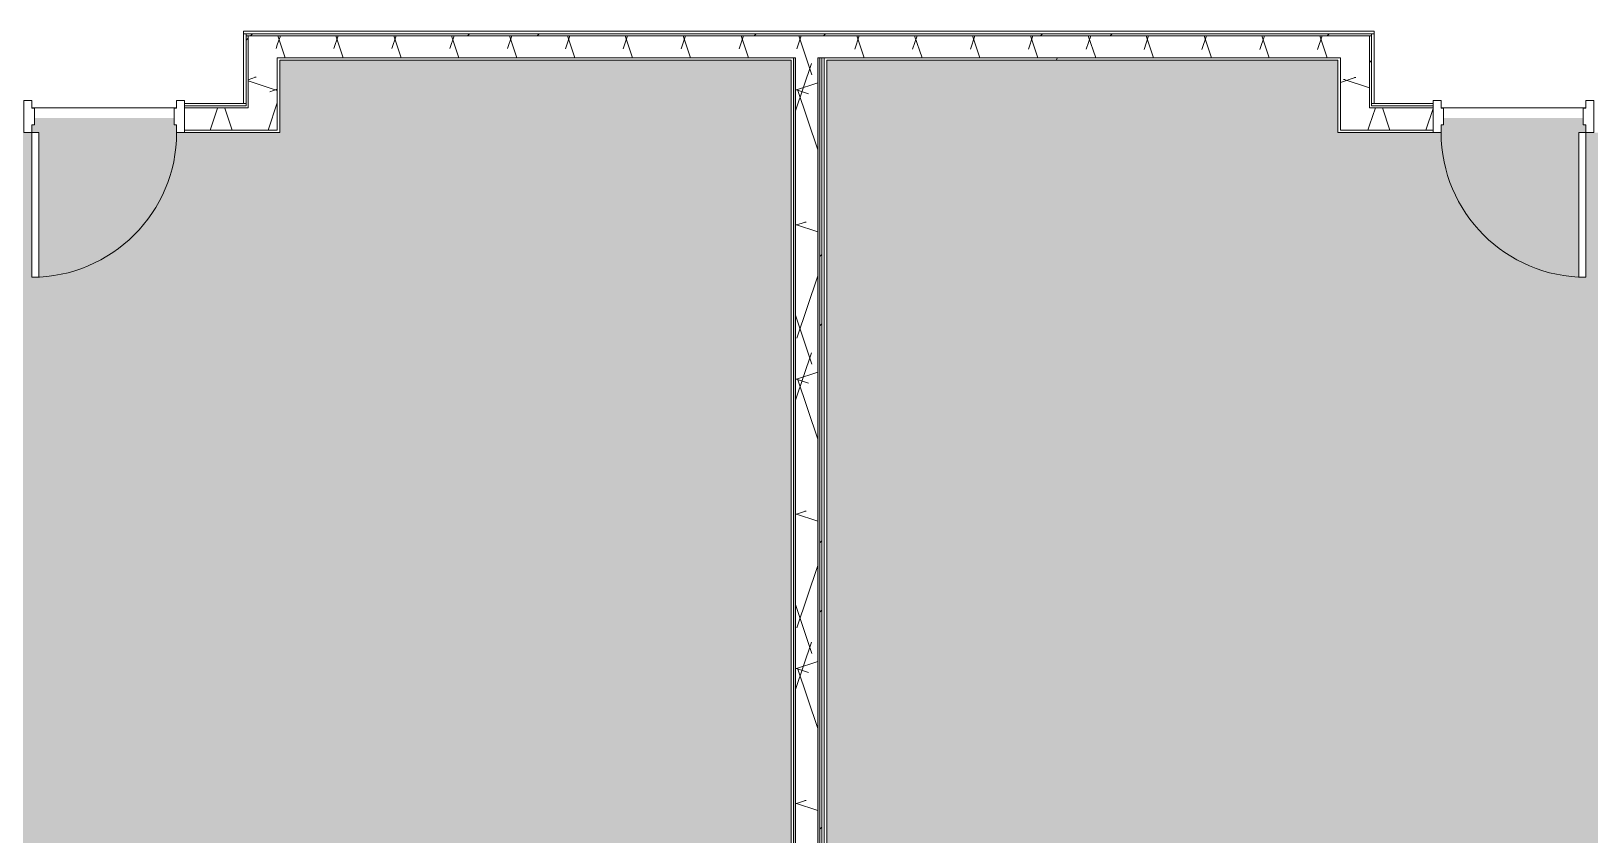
# Model space of a CAD drawing. Header units: inches. Extents: x -1558 to 1975, y 9767 to 12269.
# Drawn here: x 756.6 to 1144.3, y 10180.6 to 10380.7 of the extents above; entities that cross this region are included whole.
import ezdxf

# ---------------------------------------------------------------- set-up
doc = ezdxf.new("R2010")
doc.units = ezdxf.units.IN
doc.header["$MEASUREMENT"] = 0
for name, color, linetype, lineweight in [('0-1', 7, 'Continuous', 5), ('A-AREA-PATT-1', 254, 'Continuous', 9), ('A-AREA-PATT-3', 143, 'Continuous', 9), ('A-DOOR', 31, 'Continuous', 9), ('A-DOOR-FRAM', 31, 'Continuous', 9), ('A-FLOR-1', 7, 'Continuous', 9), ('A-WALL', 113, 'Continuous', 9), ('A-WALL-PATT-1', 8, 'Continuous', 9), ('A-WALL-PATT-2', 253, 'Continuous', 9), ('A-WALL-PATT-3', 7, 'Continuous', 9), ('A-WALL-PATT-5', 111, 'Continuous', 9), ('I-WALL', 2, 'Continuous', 9), ('I-WALL-1', 1, 'Continuous', 5)]:
    doc.layers.add(name, color=color, linetype=linetype, lineweight=lineweight)
pattern_1 = [(0, (3885.564, 0), (115.2, 28.8), [4.752, -81.648, 4.752, -81.648, -460.8]), (0, (3885.564, 0), (115.2, 28.8), [-172.8, 4.752, -168.048, 4.752, -81.648, -201.6]), (0, (3885.564, 0), (115.2, 28.8), [-432, 4.752, -52.848, 4.752, -139.248]), (120, (3928.764, 14.4), (-82.54153, 85.36613), [4.752, -81.648, 4.752, -81.648, -460.8]), (120, (3928.764, 14.4), (-82.54153, 85.36613), [-172.8, 4.752, -168.048, 4.752, -81.648, -201.6]), (120, (3928.764, 14.4), (-82.54153, 85.36613), [-432, 4.752, -52.848, 4.752, -139.248]), (240, (3943.164, 72), (-32.65847, -114.16613), [4.752, -81.648, 4.752, -81.648, -460.8]), (240, (3943.164, 72), (-32.65847, -114.16613), [-172.8, 4.752, -168.048, 4.752, -81.648, -201.6]), (240, (3943.164, 72), (-32.65847, -114.16613), [-432, 4.752, -52.848, 4.752, -139.248])]
pattern_2 = [(161.57, (3887.364, 1.8), (-14.4010124, -0.0012439), [0, -102.456, 11.376, 0]), (18.43, (3883.764, 1.8), (-14.4010124, 0.0012439), [0, -102.456, 11.376, 0]), (108.43, (3887.364, 1.8), (7.1973965, -36.003153), [34.146, -79.686]), (71.57, (3883.764, 1.8), (7.1973965, 36.003153), [34.146, -79.686])]
pattern_3 = [(45, (3885.564, 0), (-35.63818, 35.63818), []), (45, (3885.564, 54), (-35.63818, 35.63818), [])]

# ---------------------------------------------------------------- blocks, each defined once
blk = doc.blocks.new('CTR - 1st Phase - Shell_rvt-1-KEY PLAN - 2ND FLOOR')
at = {"layer": 'A-FLOR-1'}
for p, q in [((-3092.82, 10361.54), (-3128.81, 10361.54)), ((-3128.81, 10361.54), (-3092.82, 10361.54)), ((-2742.24, 10361.54), (-2778.24, 10361.54)), ((-2778.24, 10361.54), (-2742.24, 10361.54))]:
    blk.add_line(p, q, dxfattribs=at)
blk = doc.blocks.new('HOLLOW METAL - UNIT DOOR-2191977-KEY PLAN - 2ND FLOOR')
at = {"layer": 'A-DOOR'}
for p, q in [((16.25, -3.875), (18, -3.875)), ((16.25, -39.875), (16.25, -3.875)), ((18, -3.875), (18, -39.875)), ((18, -39.875), (16.25, -39.875))]:
    blk.add_line(p, q, dxfattribs=at)
blk.add_arc((18, -3.875), 36, 180, 270, dxfattribs=at)
at = {"layer": 'A-DOOR-FRAM'}
for p, q in [((-20, 4.125), (-18, 4.125)), ((-20, -3.875), (-20, 4.125)), ((-18, 4.125), (-18, 2.1875)), ((18, 4.125), (20, 4.125)), ((18, 2.1875), (18, 4.125)), ((20, 4.125), (20, -3.875)), ((-18, 2.1875), (-17.375, 2.1875)), ((-17.375, 2.1875), (-17.375, -1.9375)), ((17.375, 2.1875), (18, 2.1875)), ((17.375, -1.9375), (17.375, 2.1875)), ((-18, -3.875), (-20, -3.875)), ((-18, -1.9375), (-18, -3.875)), ((-17.375, -1.9375), (-18, -1.9375)), ((18, -1.9375), (17.375, -1.9375)), ((18, -3.875), (18, -1.9375)), ((20, -3.875), (18, -3.875))]:
    blk.add_line(p, q, dxfattribs=at)
blk = doc.blocks.new('HOLLOW METAL - UNIT DOOR-2191978-KEY PLAN - 2ND FLOOR')
at = {"layer": 'A-DOOR'}
for p, q in [((18, 39.875), (16.25, 39.875)), ((16.25, 39.875), (16.25, 3.875)), ((18, 3.875), (18, 39.875)), ((16.25, 3.875), (18, 3.875))]:
    blk.add_line(p, q, dxfattribs=at)
blk.add_arc((18, 3.875), 36, 90, 180, dxfattribs=at)
at = {"layer": 'A-DOOR-FRAM'}
for p, q in [((-18, 3.875), (-20, 3.875)), ((-20, 3.875), (-20, -4.125)), ((-18, 1.9375), (-18, 3.875)), ((-17.375, 1.9375), (-18, 1.9375)), ((-17.375, -2.1875), (-17.375, 1.9375)), ((18, 1.9375), (17.375, 1.9375)), ((17.375, 1.9375), (17.375, -2.1875)), ((18, 3.875), (18, 1.9375)), ((20, 3.875), (18, 3.875)), ((20, -4.125), (20, 3.875)), ((-18, -4.125), (-18, -2.1875)), ((-18, -2.1875), (-17.375, -2.1875)), ((17.375, -2.1875), (18, -2.1875)), ((18, -2.1875), (18, -4.125)), ((-20, -4.125), (-18, -4.125)), ((18, -4.125), (20, -4.125))]:
    blk.add_line(p, q, dxfattribs=at)

msp = doc.modelspace()

# ---------------------------------------------------------------- hatches: boundary and pattern name
at = {"layer": 'A-AREA-PATT-1'}
h = msp.add_hatch(color=256, dxfattribs=at)
h.paths.add_polyline_path([(752.69, 9989.06), (756.57, 9989.06), (756.57, 10011.38), (784.44, 10011.38), (784.44, 9989.06), (945.6, 9989.06), (945.6, 10373.41), (818.42, 10373.41), (818.42, 10355.41), (792.75, 10355.41), (792.74, 10357.35), (792.13, 10357.35), (792.13, 10359.04), (757.38, 10359.04), (757.38, 10357.35), (756.75, 10357.35), (756.75, 10355.41), (752.69, 10355.41), (752.69, 9990.35)], flags=0)
h.paths.add_polyline_path([(756.75, 10319.41), (756.75, 10355.41), (758.5, 10355.41), (758.5, 10319.41)], flags=0)
at = {"layer": 'A-AREA-PATT-3'}
h = msp.add_hatch(color=256, dxfattribs=at)
h.paths.add_polyline_path([(954.53, 9989.06), (1026.6, 9989.06), (1026.6, 10011.38), (1054.48, 10011.38), (1054.48, 9989.06), (1238.58, 9989.06), (1238.58, 10017.71), (1243.82, 10017.71), (1243.82, 10373.41), (1154.45, 10373.41), (1154.36, 10355.41), (1143.33, 10355.41), (1143.33, 10357.35), (1142.7, 10357.35), (1142.7, 10359.04), (1107.95, 10359.04), (1107.95, 10357.35), (1107.33, 10357.35), (1107.33, 10355.41), (1081.67, 10355.41), (1081.67, 10373.41), (954.48, 10373.41), (954.48, 9989.06)], flags=0)
h.paths.add_polyline_path([(1141.58, 10319.41), (1141.58, 10355.41), (1143.33, 10355.41), (1143.33, 10319.41)], flags=0)
at = {"layer": 'A-WALL-PATT-1'}
h = msp.add_hatch(dxfattribs=at)
h.set_pattern_fill('FP_23', color=256, style=0, pattern_type=2)
h.set_pattern_definition(pattern_3)
h.paths.add_polyline_path([(952.73, 9988.44), (953.23, 9988.44), (953.23, 10374.04), (952.73, 10374.04), (952.73, 9990.35)], flags=0)
at = {"layer": 'A-WALL-PATT-2'}
h = msp.add_hatch(dxfattribs=at)
h.set_pattern_fill('FP_5', color=256, style=0, pattern_type=2)
h.set_pattern_definition(pattern_2)
h.paths.add_polyline_path([(946.73, 9988.44), (952.23, 9988.44), (952.23, 10374.04), (946.73, 10374.04), (946.73, 9990.35)], flags=0)
at = {"layer": 'A-WALL-PATT-3'}
h = msp.add_hatch(dxfattribs=at)
h.set_pattern_fill('FP_1', color=256, style=0, pattern_type=2)
h.set_pattern_definition(pattern_1)
h.paths.add_polyline_path([(946.23, 9988.44), (946.23, 10373.41), (945.6, 10373.41), (945.6, 9988.44)], flags=0)
h = msp.add_hatch(dxfattribs=at)
h.set_pattern_fill('FP_1', color=256, style=0, pattern_type=2)
h.set_pattern_definition(pattern_1)
h.paths.add_polyline_path([(953.23, 9988.44), (953.85, 9988.44), (953.85, 10374.04), (953.23, 10374.04), (953.23, 9990.35)], flags=0)
h = msp.add_hatch(dxfattribs=at)
h.set_pattern_fill('FP_1', color=256, style=0, pattern_type=2)
h.set_pattern_definition(pattern_1)
h.paths.add_polyline_path([(954.48, 9988.44), (954.48, 10373.41), (953.85, 10373.41), (953.85, 9988.44)], flags=0)
at = {"layer": 'A-WALL-PATT-5'}
h = msp.add_hatch(dxfattribs=at)
h.set_pattern_fill('FP_23', color=256, style=0, pattern_type=2)
h.set_pattern_definition(pattern_3)
h.paths.add_polyline_path([(810.04, 10379.54), (1090.04, 10379.54), (1090.04, 10380.04), (810.04, 10380.04)], flags=0)
h = msp.add_hatch(dxfattribs=at)
h.set_pattern_fill('FP_23', color=256, style=0, pattern_type=2)
h.set_pattern_definition(pattern_3)
h.paths.add_polyline_path([(810.04, 10361.54), (810.54, 10361.54), (810.54, 10379.54), (810.04, 10379.54), (810.04, 10361.61)], flags=0)
h = msp.add_hatch(dxfattribs=at)
h.set_pattern_fill('FP_5', color=256, style=0, pattern_type=2)
h.set_pattern_definition(pattern_2)
h.paths.add_polyline_path([(810.54, 10356.04), (817.79, 10356.04), (817.79, 10379.54), (810.54, 10379.54), (810.54, 10361.54)], flags=0)
h = msp.add_hatch(dxfattribs=at)
h.set_pattern_fill('FP_5', color=256, style=0, pattern_type=2)
h.set_pattern_definition(pattern_2)
h.paths.add_polyline_path([(1062.93, 10374.04), (1082.29, 10374.04), (1082.29, 10379.54), (817.79, 10379.54), (817.79, 10374.04), (1029.16, 10374.04)], flags=0)
h = msp.add_hatch(dxfattribs=at)
h.set_pattern_fill('FP_5', color=256, style=0, pattern_type=2)
h.set_pattern_definition(pattern_2)
h.paths.add_polyline_path([(1089.54, 10356.04), (1089.54, 10379.54), (1082.29, 10379.54), (1082.29, 10356.04)], flags=0)
h = msp.add_hatch(dxfattribs=at)
h.set_pattern_fill('FP_23', color=256, style=0, pattern_type=2)
h.set_pattern_definition(pattern_3)
h.paths.add_polyline_path([(1090.04, 10361.54), (1090.04, 10379.54), (1089.54, 10379.54), (1089.54, 10361.54)], flags=0)
h = msp.add_hatch(dxfattribs=at)
h.set_pattern_fill('FP_1', color=256, style=0, pattern_type=2)
h.set_pattern_definition(pattern_1)
h.paths.add_polyline_path([(826.52, 10373.41), (946.23, 10373.41), (946.23, 10374.04), (818.42, 10374.04), (818.42, 10373.41)], flags=0)
h.paths.add_polyline_path([(1062.93, 10373.41), (1081.67, 10373.41), (1081.67, 10374.04), (953.85, 10374.04), (953.85, 10373.41), (1029.16, 10373.41)], flags=0)
h = msp.add_hatch(dxfattribs=at)
h.set_pattern_fill('FP_5', color=256, style=0, pattern_type=2)
h.set_pattern_definition(pattern_2)
h.paths.add_polyline_path([(745.44, 10356.04), (754.75, 10356.04), (754.75, 10361.54), (745.44, 10361.54)], flags=0)
h.paths.add_polyline_path([(808.52, 10356.04), (810.54, 10356.04), (810.54, 10361.54), (794.75, 10361.48), (794.75, 10356.04)], flags=0)
h = msp.add_hatch(dxfattribs=at)
h.set_pattern_fill('FP_5', color=256, style=0, pattern_type=2)
h.set_pattern_definition(pattern_2)
h.paths.add_polyline_path([(1105.33, 10356.04), (1105.33, 10361.54), (1089.54, 10361.54), (1089.54, 10356.04), (1096.7, 10356.04)], flags=0)
h.paths.add_polyline_path([(1147.2, 10356.04), (1148.33, 10356.04), (1148.33, 10361.54), (1145.33, 10361.48), (1145.33, 10356.04), (1145.91, 10356.04)], flags=0)
at = {"layer": 'I-WALL-1'}
for points in [[(946.23, 9988.44), (946.73, 9988.44), (946.73, 10374.04), (946.23, 10374.04), (946.23, 9990.35)], [(952.23, 9988.44), (952.73, 9988.44), (952.73, 10374.04), (952.23, 10374.02), (952.23, 9990.35)]]:
    msp.add_hatch(color=256, dxfattribs=at).paths.add_polyline_path(points, flags=0)

# ---------------------------------------------------------------- linework, layer by layer
at = {"layer": 'A-WALL'}
for p, q in [((809.42, 10380.04), (1090.67, 10380.04)), ((810.04, 10380.04), (810.04, 10362.04)), ((810.04, 10379.54), (1090.04, 10379.54)), ((810.54, 10379.54), (810.54, 10361.54)), ((1089.54, 10379.54), (1089.54, 10361.54)), ((1090.04, 10380.04), (1090.04, 10362.04)), ((817.79, 10374.04), (946.73, 10374.04)), ((817.79, 10374.04), (817.79, 10356.04)), ((946.23, 10374.04), (946.23, 9988.44)), ((946.73, 10374.04), (946.73, 9988.44)), ((952.23, 10374.04), (952.23, 9988.44)), ((952.23, 10374.04), (1082.29, 10374.04)), ((952.73, 10374.04), (952.73, 9988.44)), ((953.23, 10374.04), (953.23, 9988.44)), ((953.85, 10374.04), (953.85, 9988.44)), ((1082.29, 10374.04), (1082.29, 10356.04)), ((794.75, 10362.04), (810.04, 10362.04)), ((794.75, 10361.54), (810.54, 10361.54)), ((810.04, 10362.66), (809.42, 10362.66)), ((1105.33, 10361.54), (1089.54, 10361.54)), ((1090.67, 10362.66), (1090.04, 10362.66)), ((1105.33, 10362.04), (1090.04, 10362.04)), ((794.75, 10356.04), (817.79, 10356.04)), ((1105.33, 10356.04), (1082.29, 10356.04))]:
    msp.add_line(p, q, dxfattribs=at)
at = {"layer": 'I-WALL'}
for p, q in [((1090.67, 10380.66), (809.42, 10380.66)), ((809.42, 10380.66), (809.42, 10362.66)), ((1090.67, 10362.66), (1090.67, 10380.66)), ((818.42, 10373.41), (945.6, 10373.41)), ((818.42, 10355.41), (818.42, 10373.41)), ((945.6, 10373.41), (945.6, 9988.44)), ((954.48, 9988.44), (954.48, 10373.41)), ((954.48, 10373.41), (1081.67, 10373.41)), ((1081.67, 10373.41), (1081.67, 10355.41)), ((809.42, 10362.66), (794.75, 10362.66)), ((1105.33, 10362.66), (1090.67, 10362.66)), ((794.75, 10355.41), (818.42, 10355.41)), ((1081.67, 10355.41), (1105.33, 10355.41))]:
    msp.add_line(p, q, dxfattribs=at)

# ---------------------------------------------------------------- block references
at = {"layer": '0-1'}
msp.add_blockref('CTR - 1st Phase - Shell_rvt-1-KEY PLAN - 2ND FLOOR', (3885.56, 0), dxfattribs=at)
at = {"layer": 'A-DOOR', "rotation": 180}
msp.add_blockref('HOLLOW METAL - UNIT DOOR-2191978-KEY PLAN - 2ND FLOOR', (774.75, 10359.29), dxfattribs=at)
at = {"layer": 'A-DOOR'}
msp.add_blockref('HOLLOW METAL - UNIT DOOR-2191977-KEY PLAN - 2ND FLOOR', (1125.33, 10359.29), dxfattribs=at)

doc.saveas('drawing.dxf')
